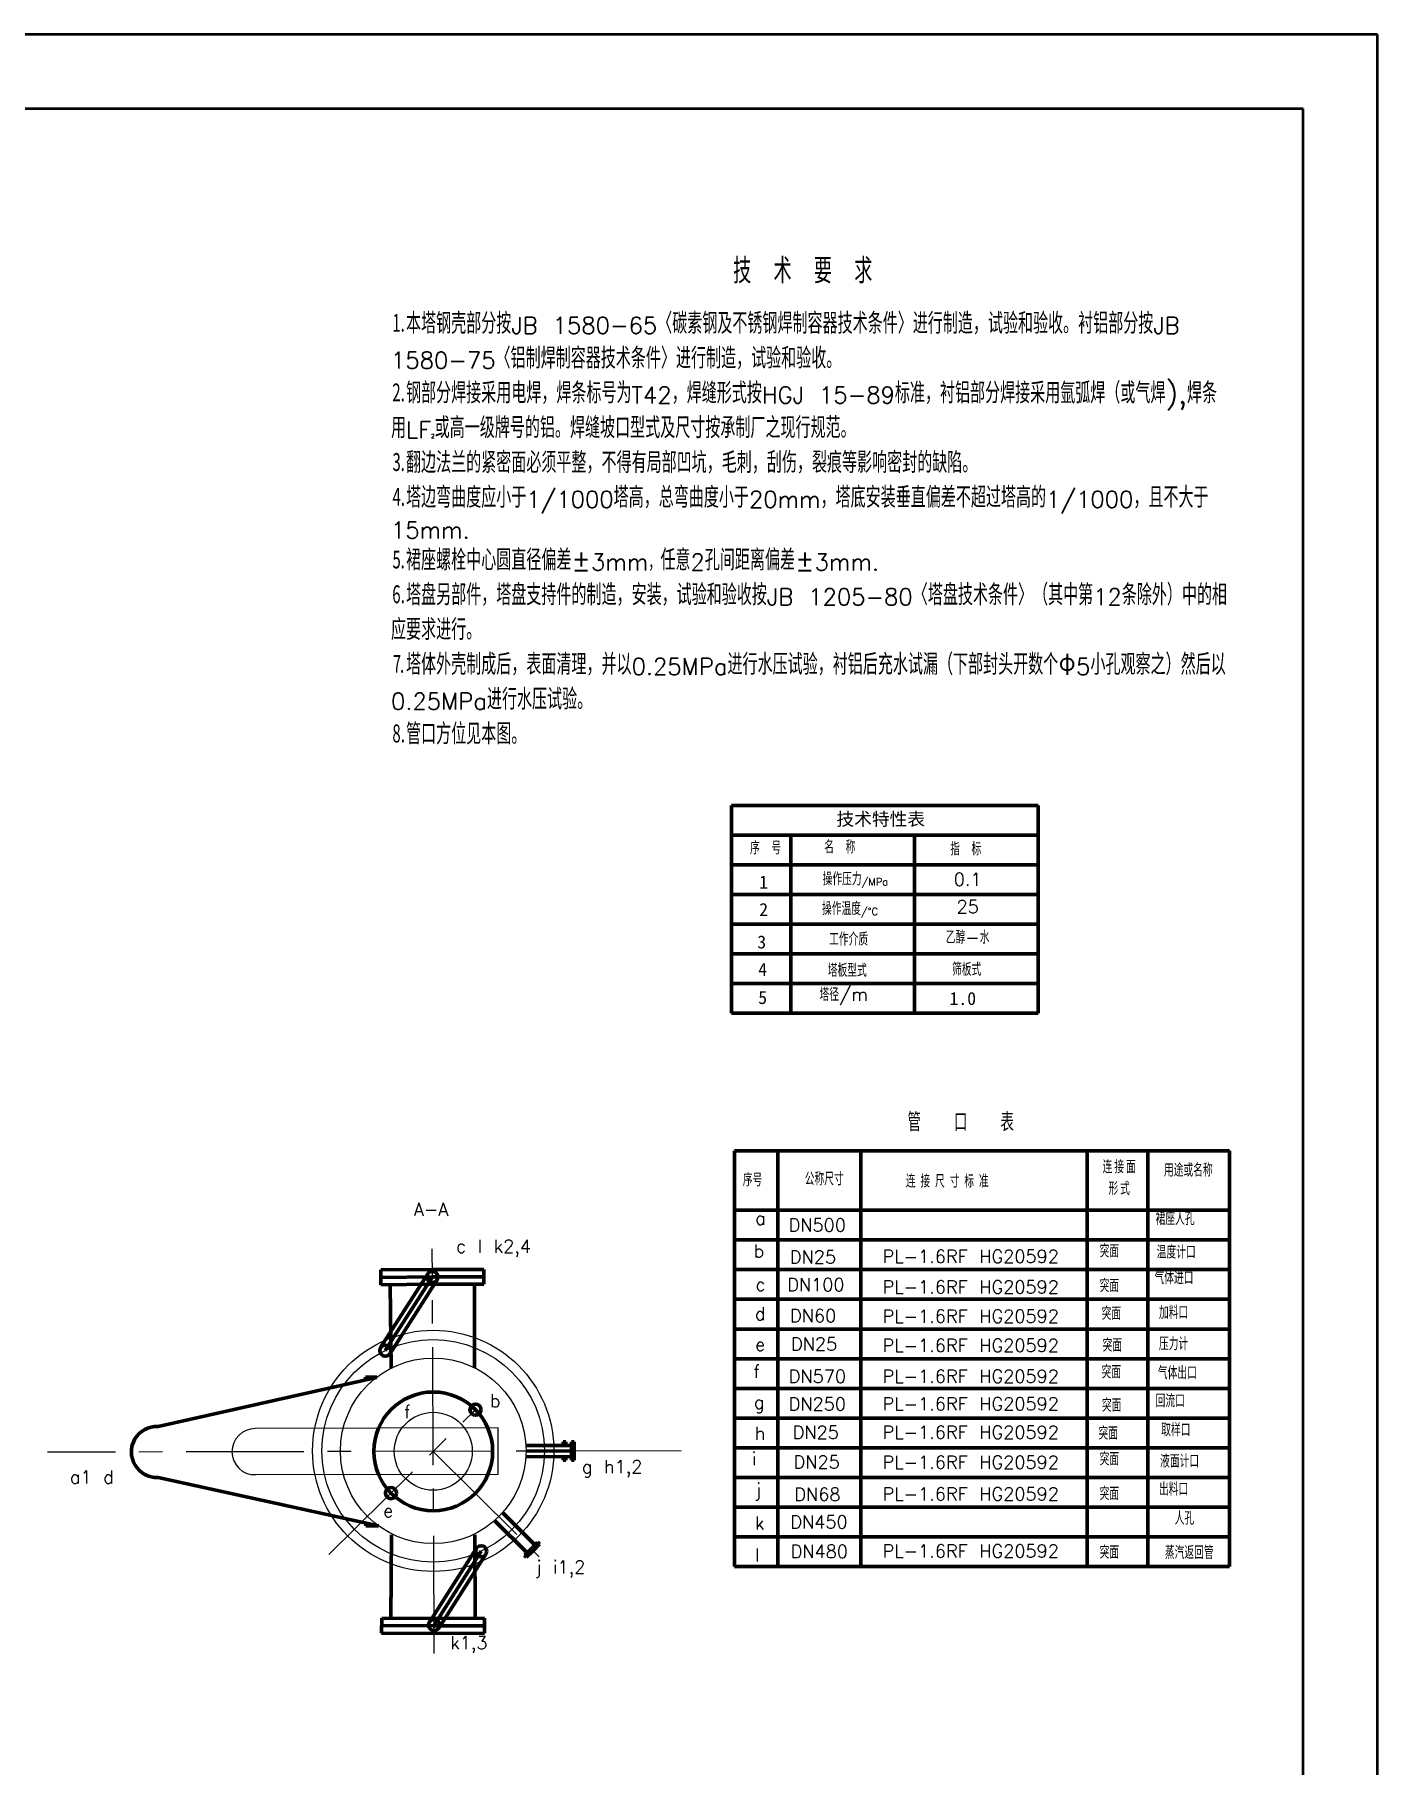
# Model space of a CAD drawing. Header units: millimetres. Extents: x 1621 to 2392, y 1146 to 1987.
# Drawn here: x 1853.3 to 2215, y 1520.3 to 1986.7 of the extents above; entities that cross this region are included whole.
import ezdxf

# ---------------------------------------------------------------- set-up
doc = ezdxf.new("R2010")
doc.units = ezdxf.units.MM
doc.linetypes.add('CENTER', pattern=[50.8, 31.75, -6.35, 6.35, -6.35])
for name, color, linetype, lineweight in [('1轮廓实线层', 7, 'Continuous', 120), ('中心线', 1, 'CENTER', 25), ('粗实线', 7, 'Continuous', 50), ('细实线', 7, 'Continuous', 25)]:
    doc.layers.add(name, color=color, linetype=linetype, lineweight=lineweight)
doc.layers.add('6文字层', color=3, linetype='Continuous')
doc.layers.add('标注尺寸', color=4, linetype='Continuous')
doc.styles.get("Standard").update_dxf_attribs({"font": 'txt', "bigfont": 'gbcbig.shx'})

msp = doc.modelspace()

# ---------------------------------------------------------------- linework, layer by layer
at = {"layer": '1轮廓实线层'}
for p, q in [((2040.97313, 1779.03764), (2040.97313, 1723.04324)), ((2123.63153, 1779.03764), (2040.97313, 1779.03764)), ((2123.63153, 1723.04324), (2123.63153, 1779.03764)), ((2123.63153, 1771.03844), (2040.97313, 1771.03844)), ((2056.97153, 1771.03844), (2056.97153, 1723.04324)), ((2090.30153, 1771.03844), (2090.30153, 1723.04324)), ((2040.97313, 1763.03924), (2123.63153, 1763.03924)), ((2040.97313, 1755.04004), (2123.63153, 1755.04004)), ((2040.97313, 1747.04084), (2123.63153, 1747.04084)), ((2040.97313, 1739.04164), (2123.63153, 1739.04164)), ((2040.97313, 1731.04244), (2123.63153, 1731.04244)), ((2040.97313, 1723.04324), (2123.63153, 1723.04324)), ((2041.82411, 1685.92663), (2041.82411, 1573.92923)), ((2175.15411, 1685.92663), (2041.82411, 1685.92663)), ((2053.42722, 1685.92663), (2053.42722, 1573.92923)), ((2075.7933, 1685.92663), (2075.7933, 1573.92923)), ((2136.79125, 1685.92663), (2136.79125, 1573.92923)), ((2153.15017, 1685.92663), (2153.15017, 1573.92923)), ((2175.15411, 1573.92923), (2175.15411, 1685.92663)), ((2175.15411, 1669.92703), (2041.82411, 1669.92703)), ((2175.15411, 1661.92723), (2041.82411, 1661.92723)), ((1959.13746, 1652.78275), (1946.4625, 1632.90479)), ((1946.51247, 1653.84054), (1960.39403, 1653.9791)), ((1946.51247, 1653.84054), (1946.55239, 1649.84074)), ((1946.53243, 1651.84064), (1960.40401, 1651.9791)), ((1960.40401, 1651.9791), (1947.72905, 1632.10114)), ((1961.66698, 1651.16983), (1948.99202, 1631.29187)), ((1974.27628, 1653.9791), (1960.39403, 1653.9791)), ((1974.27628, 1651.9791), (1960.40401, 1651.9791)), ((1974.27628, 1653.9791), (1974.27628, 1649.9791)), ((2041.82411, 1653.92743), (2175.15411, 1653.92743)), ((1946.55239, 1649.84074), (1960.41399, 1649.9791)), ((1949.27684, 1627.36681), (1949.05227, 1649.86569)), ((1974.27628, 1649.9791), (1960.41399, 1649.9791)), ((1974.27628, 1649.9791), (1960.41399, 1649.9791)), ((1971.77628, 1627.4791), (1971.77628, 1649.9791)), ((2041.82411, 1645.92763), (2175.15411, 1645.92763)), ((2041.82411, 1637.92783), (2175.15411, 1637.92783)), ((2041.82411, 1629.92803), (2175.15411, 1629.92803)), ((1945.32119, 1624.85589), (1886.49539, 1611.66538)), ((1945.44315, 1624.94983), (1942.40572, 1624.93659)), ((1942.40572, 1624.93659), (1942.40824, 1624.20272)), ((2041.82411, 1621.92823), (2175.15411, 1621.92823)), ((2041.82411, 1613.92843), (2175.15411, 1613.92843)), ((1985.63128, 1606.50641), (1995.63128, 1606.50641)), ((1985.63128, 1606.50641), (1997.88128, 1606.50641)), ((1985.63782, 1605.00642), (1997.8877, 1605.05982)), ((1995.63128, 1606.50641), (1995.63128, 1607.50641)), ((1995.63128, 1607.50641), (1996.38128, 1607.50641)), ((1996.38128, 1607.50641), (1996.38128, 1606.52929)), ((1997.88128, 1605.0331), (1997.88128, 1607.50641)), ((1997.88128, 1607.50641), (1998.63128, 1607.50641)), ((1997.88128, 1605.0331), (1997.89206, 1602.55983)), ((1998.63128, 1607.50641), (1998.63128, 1605.03474)), ((1998.64205, 1602.56309), (1998.63128, 1605.03474)), ((2041.82411, 1605.92863), (2175.15411, 1605.92863)), ((1985.63782, 1603.50642), (1997.8877, 1603.55982)), ((1985.63782, 1603.50642), (1995.63772, 1603.55001)), ((1995.63772, 1603.55001), (1995.64208, 1602.55002)), ((1995.64208, 1602.55002), (1996.39207, 1602.55329)), ((1996.39207, 1602.55329), (1996.38781, 1603.53039)), ((1997.89206, 1602.55983), (1998.64205, 1602.56309)), ((1945.9214, 1584.88799), (1886.52722, 1597.91734)), ((2041.82411, 1597.92883), (2175.15411, 1597.92883)), ((1977.24287, 1586.28723), (1985.9426, 1577.66301)), ((1979.35956, 1588.41316), (1988.02161, 1579.75111)), ((2041.82411, 1589.92903), (2175.15411, 1589.92903)), ((1942.493, 1584.88799), (1942.49231, 1585.64023)), ((1945.9214, 1584.88799), (1942.493, 1584.88799)), ((1949.37465, 1582.48774), (1949.24815, 1559.9881)), ((1971.87437, 1582.47353), (1971.97244, 1559.97374)), ((2041.82411, 1581.92923), (2175.15411, 1581.92923)), ((1972.28181, 1578.85442), (1959.60685, 1558.97646)), ((1973.54836, 1578.05077), (1960.8734, 1558.17281)), ((1974.81133, 1577.2415), (1962.13637, 1557.36354)), ((1986.97983, 1578.70932), (1985.23858, 1576.95283)), ((1985.23858, 1576.95283), (1985.77122, 1576.42482)), ((1985.77122, 1576.42482), (1987.51132, 1578.18015)), ((1986.97983, 1578.70932), (1988.72872, 1580.45821)), ((1989.25905, 1579.92788), (1987.51132, 1578.18015)), ((1988.72872, 1580.45821), (1989.25905, 1579.92788)), ((2041.82411, 1573.92923), (2175.15411, 1573.92923)), ((1946.7257, 1556.00222), (1946.74819, 1560.00216)), ((1946.73695, 1558.00219), (1960.609, 1557.92419)), ((1946.74819, 1560.00216), (1960.61026, 1559.92422)), ((1974.48114, 1557.98466), (1960.609, 1557.92419)), ((1974.47242, 1559.98464), (1960.61026, 1559.92422)), ((1974.47242, 1559.98464), (1960.61026, 1559.92422)), ((1974.48986, 1555.98468), (1974.47242, 1559.98464)), ((1946.7257, 1556.00222), (1960.60774, 1555.92417)), ((1974.48986, 1555.98468), (1960.60774, 1555.92417))]:
    msp.add_line(p, q, dxfattribs=at)
for centre, radius in [((1960.40401, 1651.9791), 1.5), ((1947.72905, 1632.10114), 1.5), ((1960.63871, 1604.95194), 16), ((1972.02734, 1616.19022), 1.5), ((1949.25008, 1593.71365), 1.5), ((1973.54836, 1578.05077), 1.5), ((1960.8734, 1558.17281), 1.5)]:
    msp.add_circle(centre, radius, dxfattribs=at)
msp.add_arc((1886.20953, 1604.79066), 6.88066, 87.6189194, 272.6464421, dxfattribs=at)
at = {"layer": '6文字层'}
for p, q in [((1977.24287, 1586.28723), (1984.34469, 1579.24705)), ((1979.35956, 1588.41316), (1986.43062, 1581.3421))]:
    msp.add_line(p, q, dxfattribs=at)
at = {"layer": '中心线'}
for p, q in [((1960.91053, 1550.48596), (1960.3665, 1659.49508)), ((1932.47897, 1577.16394), (1972.02734, 1616.19022)), ((2027.40626, 1605.09745), (1856.72654, 1604.72546)), ((1960.63871, 1604.95194), (1989.17971, 1576.51802))]:
    msp.add_line(p, q, dxfattribs=at)
at = {"layer": '标注尺寸'}
for p in [(1960.63856, 1604.98114), (1960.63852, 1604.99052)]:
    msp.add_line(p, (1960.63852, 1604.99052), dxfattribs=at)
at = {"layer": '粗实线'}
for p, q in [((2214.9761, 1986.71699), (1620.9761, 1986.71699)), ((2214.9761, 1145.71699), (2214.9761, 1986.71699)), ((2194.9761, 1966.71699), (1640.9761, 1966.71699)), ((2194.9761, 1165.71699), (2194.9761, 1966.71699))]:
    msp.add_line(p, q, dxfattribs=at)
at = {"layer": '细实线'}
for p, q in [((1978.11914, 1611.26852), (1912.63724, 1611.16364)), ((1978.1696, 1598.7686), (1978.1174, 1611.26852)), ((1978.1696, 1598.76861), (1911.77038, 1598.66227))]:
    msp.add_line(p, q, dxfattribs=at)
for centre, radius in [((1960.63798, 1605.09745), 32.5), ((1960.63798, 1605.09745), 29.97), ((1960.63798, 1605.09745), 25), ((1960.63852, 1604.99052), 10.5)]:
    msp.add_circle(centre, radius, dxfattribs=at)
msp.add_arc((1912.66876, 1604.84739), 6.25002, 90.285941, 270.285941, dxfattribs=at)

# ---------------------------------------------------------------- texts
for s, insert, char_height, width, attachment_point in [('技 术 要 求', (2060.16733, 1923.04507), 6.75, 100.3330308, 5), ('⒈本塔钢壳部分按{\\H0.8x;JB 1580-65}〈碳素钢及不锈钢焊制容器技术条件〉进行制造，试验和验收。衬铝部分按{\\H0.8x;JB 1580-75}〈铝制焊制容器技术条件〉进行制造，试验和验收。\\P⒉钢部分焊接采用电焊，焊条标号为{\\H0.8x;T42}，焊缝形式按{\\H0.8x;HGJ 15-89}标准，衬铝部分焊接采用氩弧焊（或气焊),焊条用{\\H0.8x;LF\\H0.25x;2}或高一级牌号的铝。焊缝坡口型式及尺寸按承制厂之现行规范。\\P⒊翻边法兰的紧密面必须平整，不得有局部凹坑，毛刺，刮伤，裂痕等影响密封的缺陷。\\P⒋塔边弯曲度应小于{\\H0.8x;1/1000}塔高，总弯曲度小于{\\H0.8x;20mm}，塔底安装垂直偏差不超过塔高的{\\H0.8x;1/1000}，且不大于{\\H0.8x;15mm.\\P}⒌裙座螺栓中心圆直径偏差±{\\H0.8x;3mm，}任意{\\H0.8x;2}孔间距离偏差±{\\Ftxt,gbcbig|c129;\\H0.8x;3mm.\\P}⒍塔盘另部件，塔盘支持件的制造，安装，试验和验收按{\\H0.8x;JB 1205-80}〈塔盘技术条件〉（其中第{\\H0.8x;12}条除外）中的相应要求进行。\\P⒎塔体外壳制成后，表面清理，并以{\\H0.8x;0.25MPa}进行水压试验，衬铝后充水试漏（下部封头开数个Φ{\\H0.8x;5}小孔观察之）然后以{\\H0.8x;0.25MPa}进行水压试验。\\P⒏管口方位见本图。', (1949.26053, 1853.58693), 5.625, 225.3786306, 4)]:
    msp.add_mtext(s, dxfattribs=dict(insert=insert, char_height=char_height, width=width, attachment_point=attachment_point))
at = {"layer": '1轮廓实线层', "color": 5, "char_height": 3.5, "width": 23, "attachment_point": 5}
for s, insert in [('DN500', (2064.08175, 1665.92566)), ('DN25', (2062.92017, 1657.33552)), ('DN100', (2063.71611, 1649.86257)), ('DN60', (2062.97546, 1641.49734)), ('DN25', (2063.24525, 1633.9084)), ('DN570', (2064.11833, 1625.1641)), ('DN250', (2064.0977, 1617.71941)), ('DN25', (2063.68739, 1610.08819)), ('DN25', (2063.91984, 1602.08535)), ('DN68', (2064.1221, 1593.38021)), ('DN450', (2064.554, 1585.95954)), ('DN480', (2064.62641, 1577.98262))]:
    msp.add_mtext(s, dxfattribs=dict(at, insert=insert))
at = {"layer": '6文字层', "color": 5}
for s, height, p in [('管  口  表', 5, (2088.41875, 1691.1805)), ('裙座人孔', 3.5, (2155.23561, 1665.93642)), ('a', 3.5, (2047.35984, 1666.01683)), ('c l k2,4', 3.5, (1966.77064, 1658.48716)), ('b', 3.5, (2046.96207, 1657.19797)), ('突面', 3.5, (2140.15294, 1657.20059)), ('温度计口', 3.5, (2155.53731, 1656.89934)), ('PL-1.6RF HG20592', 3.5, (2081.66523, 1655.74026)), ('PL-1.6RF HG20592', 3.5, (2081.66523, 1647.50355)), ('突面', 3.5, (2140.15294, 1647.86205)), ('气体进口', 3.5, (2154.9339, 1649.97084)), ('c', 3.5, (2047.43629, 1648.20059)), ('d', 3.5, (2047.27849, 1640.30807)), ('PL-1.6RF HG20592', 3.5, (2081.66523, 1639.6326)), ('突面', 3.5, (2140.68685, 1640.38747)), ('加料口', 3.5, (2156.1403, 1640.6323)), ('e', 3.5, (2047.35943, 1632.03168)), ('PL-1.6RF HG20592', 3.5, (2081.66523, 1631.76166)), ('突面', 3.5, (2140.95462, 1631.82735)), ('压力计', 3.5, (2156.1403, 1632.19773)), ('f', 3.5, (2046.88439, 1624.7576)), ('突面', 3.5, (2140.68685, 1624.60486)), ('气体出口', 3.5, (2155.83901, 1624.36546)), ('PL-1.6RF HG20592', 3.5, (2081.66523, 1623.45345)), ('b', 3.5, (1975.91206, 1616.83339)), ('g', 3.5, (2046.996, 1616.44494)), ('PL-1.6RF HG20592', 3.5, (2081.66523, 1616.01978)), ('突面', 3.5, (2140.75635, 1615.62963)), ('回流口', 3.5, (2155.23561, 1616.83446)), ('f', 3.5, (1952.73249, 1613.86717)), ('h', 3.5, (2047.24578, 1608.09037)), ('PL-1.6RF HG20592', 3.5, (2081.66523, 1608.36748)), ('突面', 3.5, (2139.85124, 1608.09863)), ('取样口', 3.5, (2156.74371, 1609.0024)), ('i', 3.5, (2046.47354, 1601.21185)), ('突面', 3.5, (2140.15294, 1601.16933)), ('液面计口', 3.5, (2156.44201, 1600.56762)), ('a1 d', 3.5, (1862.74587, 1596.27239)), ('g h1,2', 3.5, (2000.6586, 1599.07135)), ('PL-1.6RF HG20592', 3.5, (2081.66523, 1600.2779)), ('j', 3.5, (2047.41871, 1592.87581)), ('PL-1.6RF HG20592', 3.5, (2081.66523, 1591.75105)), ('突面', 3.5, (2140.15294, 1591.83078)), ('出料口', 3.5, (2156.1403, 1593.03662)), ('e', 3.5, (1947.15099, 1587.20266)), ('k', 3.5, (2047.26091, 1583.91066)), ('人孔', 3.5, (2160.36373, 1585.20456)), ('l', 3.5, (2047.26091, 1575.25236)), ('PL-1.6RF HG20592', 3.5, (2081.66523, 1576.34578)), ('突面', 3.5, (2140.15294, 1576.03551)), ('蒸汽返回管', 3.5, (2157.73782, 1575.94706)), ('j i1,2', 3.5, (1988.28512, 1572.04231)), ('k1,3', 3.5, (1965.2098, 1551.65199))]:
    msp.add_text(s, height=height, dxfattribs=at).set_placement(p)
at = {"layer": '6文字层', "color": 0}
msp.add_text('A-A', height=3.5, dxfattribs=at).set_placement((1955.39916, 1668.46651))
at = {"layer": '6文字层', "color": 5, "char_height": 3.5}
for s, insert, width, attachment_point in [('{\\fKaiTi_GB2312|b0|i0|c134|p49;技术特性表}', (2081.19092, 1775.15385), 25, 5), ('序 号', (2050.17222, 1767.54697), 25, 5), ('名 称', (2070.15856, 1767.80962), 25, 5), ('指 标', (2104.0835, 1767.28453), 25, 5), ('{\\fKaiTi_GB2312|b0|i0|c134|p49;1}', (2049.64617, 1758.35524), 25, 5), ('操作压力{\\H0.5556x;/MPa}', (2074.36659, 1758.88053), 43.8854786, 5), ('0.1', (2104.60955, 1759.10385), 33.8104835, 5), ('{\\fKaiTi_GB2312|b0|i0|c134|p49;2}', (2049.64617, 1750.97194), 25, 5), ('操作温度{\\H0.5556x;/%%DC}', (2072.91032, 1750.89295), 49.3656247, 5), ('25', (2104.60955, 1751.7156), 33.8104835, 5), ('工作介质', (2072.52561, 1742.98135), 25, 5), ('乙醇-水', (2104.60955, 1743.50643), 33.8104835, 5), ('{\\fKaiTi_GB2312|b0|i0|c134|p49;3}', (2049.12011, 1742.19342), 25, 5), ('{\\fKaiTi_GB2312|b0|i0|c134|p49;4}', (2049.38292, 1734.83999), 25, 5), ('塔板型式', (2072.18651, 1734.57735), 42.6663496, 5), ('筛板式', (2104.34631, 1734.83999), 25, 5), ('塔径/m', (2071.21068, 1727.48657), 25, 5), ('{\\fKaiTi_GB2312|b0|i0|c134|p49;5}', (2049.38292, 1727.22392), 25, 5), ('{\\fKaiTi_GB2312|b0|i0|c134|p49;1.0}', (2103.29462, 1726.96149), 25, 5), ('{\\T1.2;连接面\\P形式}', (2145.67713, 1683.37739), 16.9154106, 2), ('序号', (2046.66485, 1679.88666), 8.7025496, 2), ('公称尺寸', (2065.96979, 1680.14116), 34.8426793, 2), ('{\\T1.5;连接尺寸标准}', (2099.75717, 1679.53132), 53.1279987, 2), ('用途或名称', (2164.04503, 1682.48979), 21.1492901, 2)]:
    msp.add_mtext(s, dxfattribs=dict(at, insert=insert, width=width, attachment_point=attachment_point))

doc.saveas('drawing.dxf')
